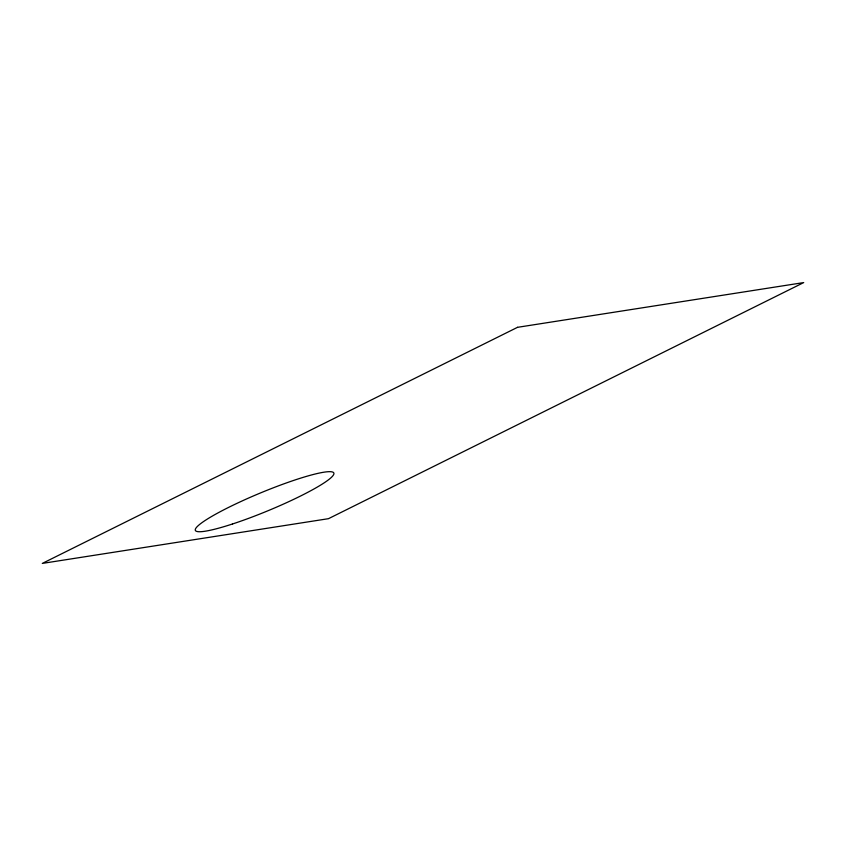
<?xml version="1.0" encoding="UTF-8"?>
<svg xmlns="http://www.w3.org/2000/svg" width="846" height="846" viewBox="0 0 846 846"><rect width="100%" height="100%" fill="white"/><g stroke="black" fill="none" stroke-linecap="round" stroke-linejoin="round"><path stroke-width="1.27" d="M517.541 327.317L42.3 563.415L328.46 518.683L803.7 282.585L517.541 327.317M232.481 523.991A74.945 9.655 -22.5 0 0 333.863 473.115A74.945 9.655 -22.5 0 0 227.415 507.991A74.945 9.655 -22.5 0 0 232.481 523.991"/></g></svg>
